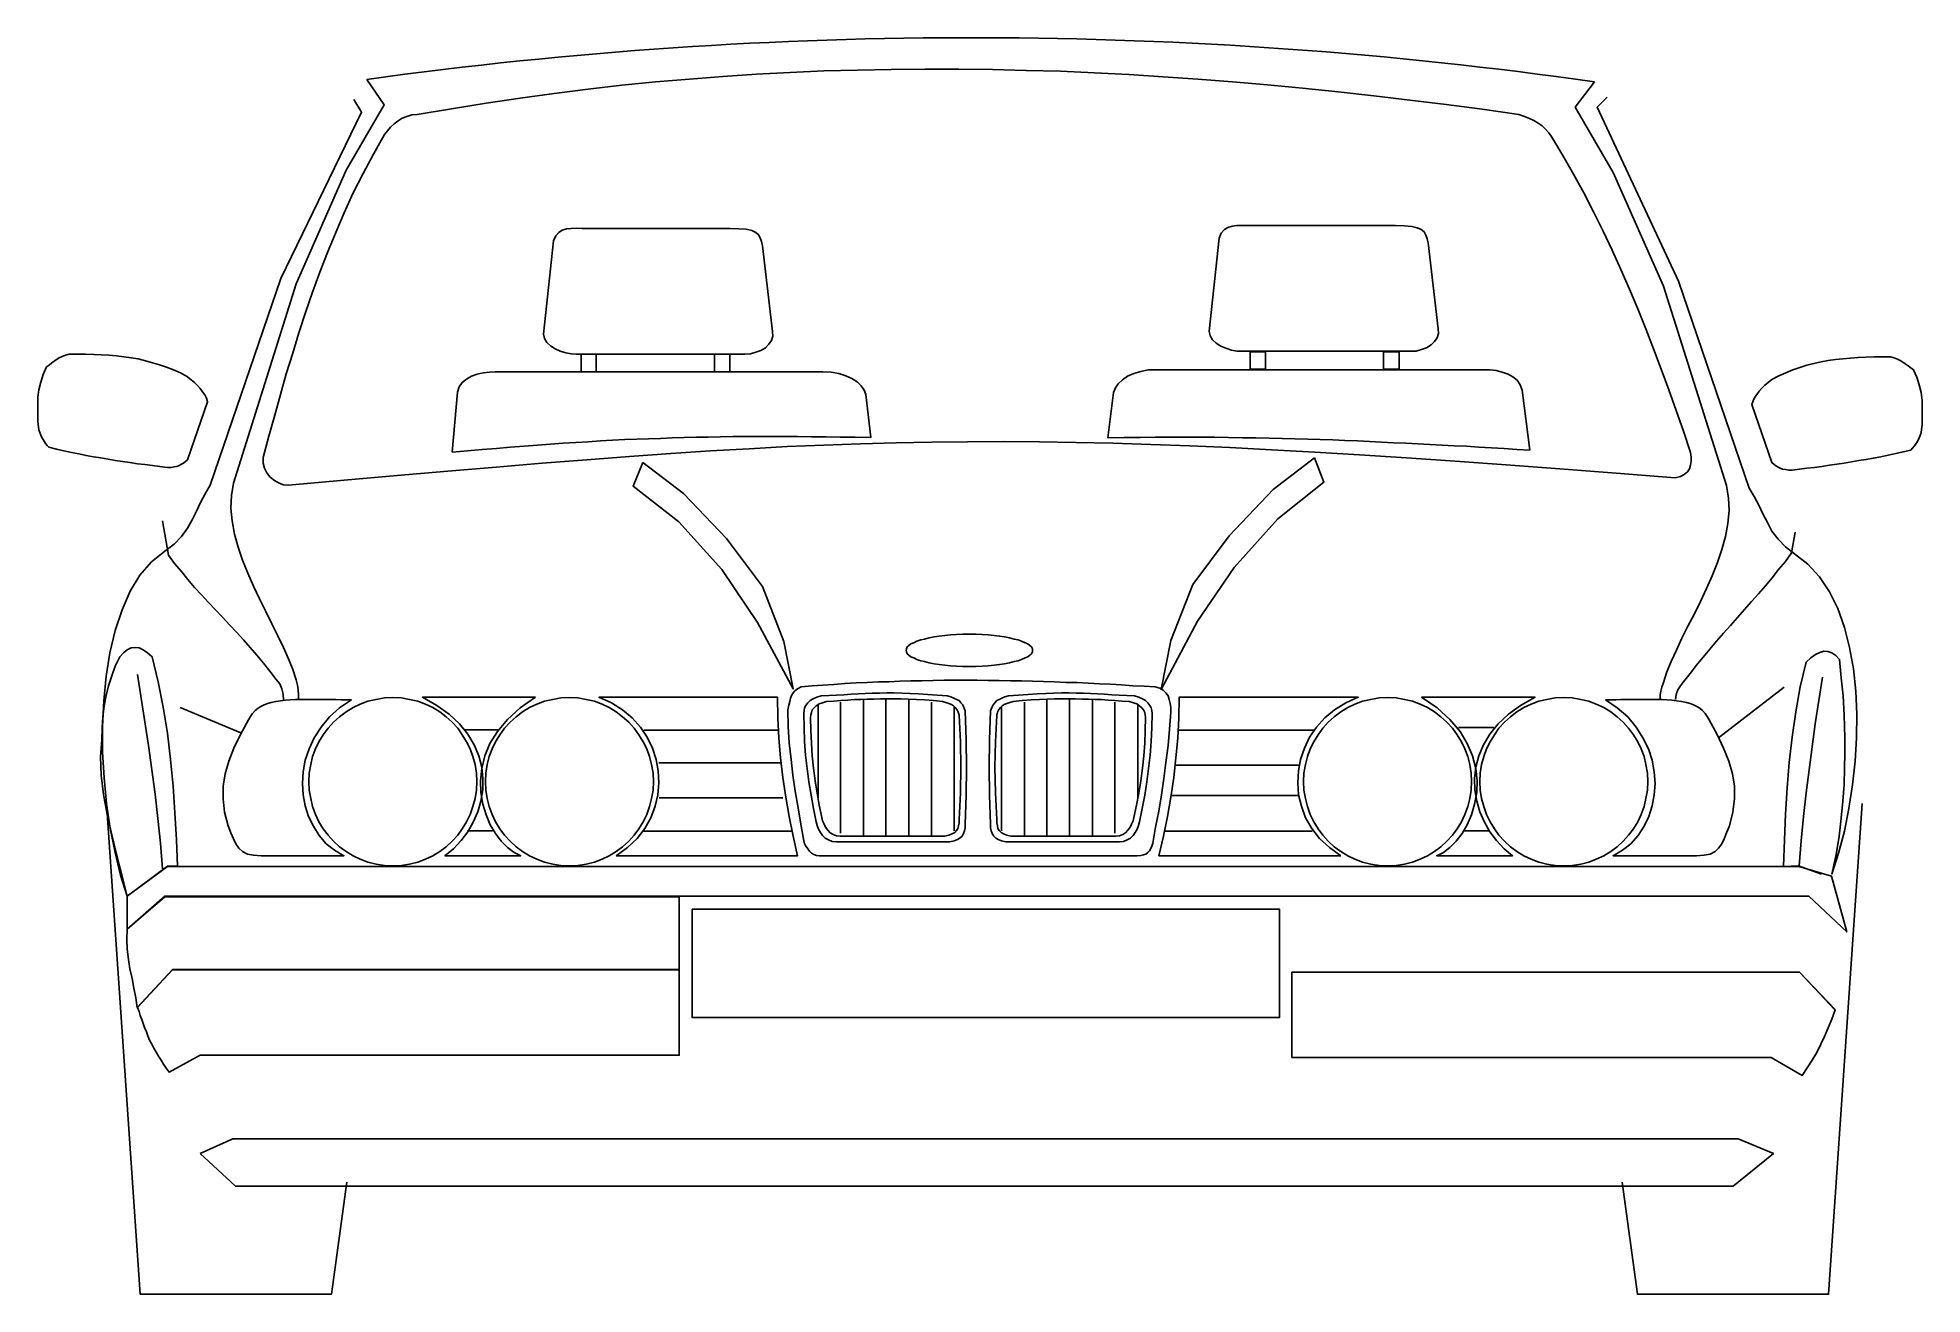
# Model space of a CAD drawing. Extents: x 330.45 to 332.58, y 134.19 to 135.61.
import ezdxf

# ---------------------------------------------------------------- set-up
doc = ezdxf.new("R2010")
doc.units = 0
doc.layers.get('0').update_dxf_attribs({"linetype": 'CONTINUOUS'})

msp = doc.modelspace()

# ---------------------------------------------------------------- linework, layer by layer
at = {"linetype": 'CONTINUOUS'}
for points in [[(330.7477, 134.8612), (330.7477, 134.867), (330.7473, 134.8725), (330.7466, 134.878), (330.7449, 134.8839), (330.7411, 134.8956), (330.7363, 134.9076), (330.7308, 134.9203), (330.7243, 134.9337), (330.7174, 134.9471), (330.7106, 134.9612), (330.7037, 134.9753), (330.6968, 134.9897), (330.6903, 135.0042), (330.6844, 135.0189), (330.6796, 135.0337), (330.6755, 135.0485), (330.6728, 135.0633), (330.6714, 135.0777), (330.6721, 135.0918), (330.6741, 135.1059), (330.7449, 135.331), (330.8016, 135.4591), (330.8442, 135.533), (330.8246, 135.5615)], [(330.7078, 135.1347), (330.7078, 135.1285), (330.7092, 135.1227), (330.7119, 135.1176), (330.7157, 135.1127), (330.7205, 135.109), (330.7257, 135.1059), (330.7308, 135.1042), (330.7363, 135.1035), (330.7992, 135.1093), (330.859, 135.1145), (330.9161, 135.1196), (330.9707, 135.1241), (331.0229, 135.1285), (331.0731, 135.1323), (331.1212, 135.1361), (331.1679, 135.1392), (331.2129, 135.1423), (331.2566, 135.1447), (331.2992, 135.1471), (331.3408, 135.1488), (331.382, 135.1502), (331.4226, 135.1516), (331.4628, 135.1523), (331.503, 135.1526), (331.5432, 135.1529), (331.5841, 135.1526), (331.6253, 135.1519), (331.6672, 135.1509), (331.7098, 135.1495), (331.7538, 135.1481), (331.7992, 135.1461), (331.8463, 135.1437), (331.895, 135.1409), (331.9456, 135.1378), (331.9985, 135.1344), (332.0535, 135.1306), (332.1112, 135.1265), (332.1717, 135.122), (332.2352, 135.1172), (332.3019, 135.1121), (332.3078, 135.1134), (332.3122, 135.1158), (332.3157, 135.1186), (332.3181, 135.122), (332.3194, 135.1261), (332.3201, 135.1306), (332.3198, 135.1354), (332.3191, 135.1406), (332.3112, 135.1646), (332.3029, 135.188), (332.2947, 135.2114), (332.2861, 135.2347), (332.2775, 135.2574), (332.2689, 135.2801), (332.2596, 135.3028), (332.2504, 135.3248), (332.2407, 135.3471), (332.2308, 135.3688), (332.2205, 135.3904), (332.2098, 135.412), (332.1988, 135.4334), (332.1871, 135.4547), (332.1751, 135.4756), (332.1627, 135.4966), (332.1593, 135.5014), (332.1555, 135.5055), (332.1517, 135.5093), (332.1473, 135.5124), (332.1425, 135.5151), (332.1373, 135.5175), (332.1318, 135.5199), (332.1256, 135.522), (332.084, 135.5279), (332.0432, 135.5333), (332.0023, 135.5382), (331.9617, 135.543), (331.9215, 135.5474), (331.8813, 135.5516), (331.8418, 135.5553), (331.8023, 135.5588), (331.7631, 135.5619), (331.7239, 135.5646), (331.6851, 135.567), (331.6463, 135.5691), (331.6078, 135.5708), (331.5693, 135.5718), (331.5312, 135.5729), (331.493, 135.5732), (331.4549, 135.5732), (331.4167, 135.5729), (331.3786, 135.5722), (331.3408, 135.5711), (331.3026, 135.5694), (331.2648, 135.5674), (331.2267, 135.565), (331.1889, 135.5619), (331.1508, 135.5588), (331.1126, 135.555), (331.0745, 135.5505), (331.0363, 135.5457), (330.9978, 135.5406), (330.9594, 135.5347), (330.9205, 135.5285), (330.8817, 135.522), (330.8755, 135.5217), (330.87, 135.5199), (330.8645, 135.5179), (330.86, 135.5148), (330.8556, 135.5114), (330.8514, 135.5076), (330.848, 135.5034), (330.8446, 135.4993), (330.8322, 135.4773), (330.8205, 135.4553), (330.8095, 135.4334), (330.7992, 135.411), (330.7896, 135.3887), (330.7803, 135.3663), (330.7717, 135.344), (330.7635, 135.3213), (330.7556, 135.2986), (330.748, 135.2756), (330.7411, 135.2526), (330.7339, 135.2292), (330.7274, 135.2059), (330.7209, 135.1825), (330.7143, 135.1588), (330.7078, 135.1347)], [(330.5542, 134.6396), (330.5996, 134.6736), (330.6109, 134.6736), (330.6099, 134.7035), (330.6082, 134.7337), (330.6061, 134.764), (330.603, 134.7939), (330.5996, 134.8238), (330.5948, 134.853), (330.5893, 134.8818), (330.5824, 134.91), (330.5772, 134.9145), (330.5724, 134.9179), (330.5676, 134.92), (330.5631, 134.9206), (330.5587, 134.92), (330.5542, 134.9179), (330.5501, 134.9145), (330.546, 134.91), (330.5408, 134.8994), (330.5367, 134.8884), (330.5332, 134.8773), (330.5305, 134.8664), (330.5284, 134.8547), (330.5267, 134.8423), (330.526, 134.8296), (330.5257, 134.8162), (330.524, 134.797), (330.5247, 134.7763), (330.5274, 134.7547), (330.5315, 134.732), (330.5367, 134.709), (330.5425, 134.6856), (330.5487, 134.6623), (330.5542, 134.6396), (330.5466, 134.6636), (330.5405, 134.6891), (330.535, 134.7162), (330.5308, 134.7444), (330.5281, 134.7732), (330.5264, 134.8024), (330.5264, 134.8313), (330.5277, 134.8602), (330.5305, 134.888), (330.5346, 134.9145), (330.5405, 134.9396), (330.5484, 134.9629), (330.5576, 134.9839), (330.5686, 135.0021), (330.5817, 135.0172), (330.5968, 135.0292), (330.6071, 135.0371), (330.6154, 135.0457), (330.6223, 135.055), (330.6277, 135.0646), (330.6326, 135.0742), (330.637, 135.0842), (330.6422, 135.0938), (330.648, 135.1035), (330.7277, 135.3368), (330.8188, 135.5248), (330.8102, 135.5388)], [(332.2851, 134.8616), (332.2851, 134.867), (332.2858, 134.8712), (332.2868, 134.8756), (332.2888, 134.8811), (332.2926, 134.8928), (332.2974, 134.9048), (332.3033, 134.9176), (332.3095, 134.931), (332.3163, 134.9444), (332.3236, 134.9584), (332.3304, 134.9725), (332.3373, 134.987), (332.3438, 135.0014), (332.3497, 135.0162), (332.3545, 135.031), (332.3586, 135.0457), (332.3614, 135.0605), (332.3627, 135.0749), (332.362, 135.089), (332.36, 135.1031), (332.2888, 135.3282), (332.2318, 135.4564), (332.1892, 135.5302), (332.2108, 135.5588)], [(332.4672, 134.6647), (332.4411, 134.6739), (332.4242, 134.6733), (332.4253, 134.7032), (332.4266, 134.7323), (332.4284, 134.7619), (332.4308, 134.7908), (332.4339, 134.8193), (332.438, 134.8478), (332.4431, 134.876), (332.45, 134.9038), (332.4552, 134.9086), (332.4603, 134.9124), (332.4651, 134.9148), (332.4699, 134.9162), (332.4744, 134.9158), (332.4789, 134.9145), (332.4833, 134.9114), (332.4875, 134.9069), (332.4895, 134.8863), (332.4916, 134.866), (332.4926, 134.844), (332.4933, 134.8186), (332.4933, 134.8014), (332.493, 134.7839), (332.4926, 134.7657), (332.4913, 134.7471), (332.4895, 134.7279), (332.4871, 134.7076), (332.4837, 134.6867), (332.4789, 134.6647), (332.4864, 134.6884), (332.493, 134.7131), (332.4981, 134.7389), (332.5022, 134.7653), (332.5053, 134.7921), (332.5067, 134.8186), (332.5071, 134.8451), (332.506, 134.8712), (332.5033, 134.8963), (332.4988, 134.9203), (332.493, 134.943), (332.4854, 134.9643), (332.4761, 134.9832), (332.4648, 135), (332.4517, 135.0145), (332.4366, 135.0261), (332.4263, 135.034), (332.4181, 135.0426), (332.4112, 135.0519), (332.406, 135.0615), (332.4009, 135.0712), (332.3964, 135.0811), (332.3912, 135.0907), (332.3854, 135.1004), (332.3057, 135.3337), (332.2139, 135.5302), (332.2253, 135.5416)], [(331.0611, 135.2516), (331.0556, 135.2519), (331.0494, 135.2529), (331.0432, 135.255), (331.0374, 135.2574), (331.0322, 135.2608), (331.0281, 135.2646), (331.0253, 135.2691), (331.0243, 135.2742), (331.0356, 135.3794), (331.038, 135.3849), (331.0415, 135.389), (331.0453, 135.3914), (331.0501, 135.3928), (331.0556, 135.3935), (331.0614, 135.3938), (331.0679, 135.3935), (331.0752, 135.3935), (331.2346, 135.3935), (331.2449, 135.3931), (331.2532, 135.3925), (331.2593, 135.3911), (331.2638, 135.389), (331.2669, 135.3863), (331.269, 135.3828), (331.2703, 135.3787), (331.2714, 135.3739), (331.2827, 135.277), (331.2831, 135.2718), (331.2817, 135.267), (331.2786, 135.2626), (331.2748, 135.2588), (331.2696, 135.2557), (331.2641, 135.2536), (331.258, 135.2519), (331.2514, 135.2516), (331.0611, 135.2516)], [(331.8126, 135.2547), (331.8071, 135.255), (331.8009, 135.256), (331.7947, 135.2581), (331.7889, 135.2605), (331.7837, 135.2639), (331.7796, 135.2677), (331.7768, 135.2722), (331.7758, 135.2773), (331.7871, 135.3825), (331.7895, 135.388), (331.793, 135.3921), (331.7968, 135.3945), (331.8016, 135.3959), (331.8071, 135.3966), (331.8129, 135.3969), (331.8194, 135.3966), (331.8267, 135.3966), (331.9861, 135.3966), (331.9964, 135.3962), (332.0047, 135.3956), (332.0108, 135.3942), (332.0153, 135.3921), (332.0184, 135.3894), (332.0205, 135.3859), (332.0219, 135.3818), (332.0229, 135.377), (332.0342, 135.2801), (332.0346, 135.2749), (332.0332, 135.2701), (332.0301, 135.2657), (332.0263, 135.2619), (332.0212, 135.2588), (332.0157, 135.2567), (332.0095, 135.255), (332.0029, 135.2547), (331.8126, 135.2547)], [(330.4659, 135.1464), (330.4745, 135.1444), (330.4827, 135.1423), (330.4913, 135.1406), (330.4996, 135.1389), (330.5078, 135.1371), (330.5161, 135.1358), (330.5243, 135.1344), (330.5326, 135.133), (330.5408, 135.1316), (330.549, 135.1303), (330.5573, 135.1292), (330.5659, 135.1279), (330.5741, 135.1268), (330.5827, 135.1258), (330.591, 135.1248), (330.5996, 135.1237), (330.6037, 135.1237), (330.6071, 135.1244), (330.6102, 135.1248), (330.613, 135.1258), (330.6154, 135.1272), (330.6178, 135.1285), (330.6202, 135.1303), (330.6223, 135.1323), (330.6449, 135.1976), (330.6436, 135.2017), (330.6418, 135.2055), (330.6394, 135.209), (330.6367, 135.2127), (330.6336, 135.2162), (330.6301, 135.2196), (330.6264, 135.2227), (330.6223, 135.2261), (330.6143, 135.2303), (330.6064, 135.2337), (330.5985, 135.2368), (330.5906, 135.2395), (330.5827, 135.2419), (330.5748, 135.244), (330.5666, 135.2461), (330.5587, 135.2474), (330.5504, 135.2485), (330.5422, 135.2495), (330.5336, 135.2502), (330.525, 135.2509), (330.5164, 135.2512), (330.5071, 135.2516), (330.4982, 135.2516), (330.4886, 135.2516), (330.4844, 135.2505), (330.4807, 135.2488), (330.4776, 135.2474), (330.4745, 135.2454), (330.4717, 135.2437), (330.469, 135.2416), (330.4662, 135.2392), (330.4631, 135.2371), (330.4594, 135.2285), (330.4566, 135.22), (330.4545, 135.2114), (330.4535, 135.2028), (330.4532, 135.1938), (330.4532, 135.1849), (330.4535, 135.1756), (330.4545, 135.166), (330.4556, 135.1629), (330.4566, 135.1602), (330.458, 135.1574), (330.4594, 135.155), (330.4607, 135.1526), (330.4621, 135.1505), (330.4638, 135.1485), (330.4659, 135.1464)], [(331.0666, 135.2516), (331.0666, 135.2316), (331.0837, 135.2316), (331.0837, 135.2516), (331.0666, 135.2516)], [(331.2174, 135.2516), (331.2174, 135.2316), (331.2346, 135.2316), (331.2346, 135.2516), (331.2174, 135.2516)], [(331.8394, 135.2543), (331.8394, 135.2344), (331.8219, 135.2344), (331.8219, 135.2543), (331.8394, 135.2543)], [(331.9902, 135.2543), (331.9902, 135.2344), (331.9727, 135.2344), (331.9727, 135.2543), (331.9902, 135.2543)], [(332.5679, 135.1433), (332.5593, 135.1413), (332.551, 135.1392), (332.5425, 135.1375), (332.5342, 135.1358), (332.5256, 135.1341), (332.5174, 135.1327), (332.5091, 135.1313), (332.5009, 135.1299), (332.4926, 135.1285), (332.4844, 135.1272), (332.4761, 135.1261), (332.4675, 135.1248), (332.4593, 135.1237), (332.4507, 135.1227), (332.4424, 135.1217), (332.4339, 135.1206), (332.4297, 135.1206), (332.4263, 135.1213), (332.4232, 135.1217), (332.4205, 135.1227), (332.4181, 135.1241), (332.4156, 135.1254), (332.4132, 135.1272), (332.4112, 135.1292), (332.3885, 135.1945), (332.3899, 135.1987), (332.3916, 135.2024), (332.394, 135.2059), (332.3968, 135.2096), (332.3998, 135.2131), (332.4033, 135.2165), (332.4071, 135.2196), (332.4112, 135.223), (332.4191, 135.2272), (332.427, 135.2306), (332.4349, 135.2337), (332.4428, 135.2365), (332.4507, 135.2389), (332.4586, 135.2409), (332.4668, 135.243), (332.4748, 135.2443), (332.483, 135.2454), (332.4913, 135.2464), (332.4998, 135.2471), (332.5084, 135.2478), (332.517, 135.2481), (332.5263, 135.2485), (332.5352, 135.2485), (332.5449, 135.2485), (332.549, 135.2474), (332.5528, 135.2457), (332.5559, 135.2443), (332.5589, 135.2423), (332.5617, 135.2406), (332.5648, 135.2385), (332.5679, 135.2361), (332.571, 135.234), (332.5747, 135.2255), (332.5775, 135.2169), (332.5796, 135.2083), (332.5806, 135.1997), (332.5809, 135.1907), (332.5809, 135.1818), (332.5806, 135.1725), (332.5796, 135.1629), (332.5785, 135.1598), (332.5775, 135.1571), (332.5761, 135.1543), (332.5747, 135.1519), (332.5734, 135.1495), (332.5717, 135.1475), (332.5699, 135.1454), (332.5679, 135.1433)], [(330.9212, 135.1409), (330.927, 135.2086), (330.9291, 135.2145), (330.9325, 135.2196), (330.9374, 135.2234), (330.9429, 135.2265), (330.9494, 135.2289), (330.9563, 135.2306), (330.9631, 135.2313), (330.9697, 135.2316), (331.3398, 135.2316), (331.349, 135.2313), (331.3576, 135.2296), (331.3655, 135.2272), (331.3724, 135.2241), (331.3782, 135.2203), (331.383, 135.2158), (331.3861, 135.211), (331.3882, 135.2059), (331.3937, 135.1574), (331.3762, 135.1578), (331.3593, 135.1578), (331.3432, 135.1581), (331.327, 135.1581), (331.3112, 135.1584), (331.2961, 135.1584), (331.2813, 135.1584), (331.2666, 135.1584), (331.2521, 135.1584), (331.238, 135.1584), (331.2239, 135.1581), (331.2102, 135.1578), (331.1968, 135.1578), (331.1831, 135.1574), (331.1697, 135.1571), (331.1563, 135.1564), (331.1429, 135.156), (331.1295, 135.1554), (331.116, 135.155), (331.1023, 135.1543), (331.0886, 135.1536), (331.0748, 135.1526), (331.0607, 135.1519), (331.0466, 135.1509), (331.0322, 135.1499), (331.0174, 135.1488), (331.0023, 135.1478), (330.9868, 135.1464), (330.971, 135.145), (330.9549, 135.144), (330.9384, 135.1423), (330.9212, 135.1409)], [(332.138, 135.1433), (332.1291, 135.211), (332.127, 135.2169), (332.1236, 135.222), (332.1188, 135.2258), (332.1133, 135.2289), (332.1067, 135.2313), (332.0999, 135.233), (332.093, 135.2337), (332.0865, 135.234), (331.7164, 135.234), (331.7071, 135.2337), (331.6985, 135.232), (331.6906, 135.2296), (331.6837, 135.2265), (331.6779, 135.2227), (331.6731, 135.2182), (331.67, 135.2134), (331.6679, 135.2083), (331.6614, 135.1571), (331.6799, 135.1574), (331.6978, 135.1574), (331.7153, 135.1578), (331.7325, 135.1578), (331.7493, 135.1578), (331.7658, 135.1578), (331.782, 135.1578), (331.7978, 135.1574), (331.8133, 135.1571), (331.8284, 135.1571), (331.8435, 135.1567), (331.8583, 135.1564), (331.8727, 135.156), (331.8871, 135.1557), (331.9012, 135.155), (331.9153, 135.1547), (331.9291, 135.154), (331.9432, 135.1536), (331.9569, 135.1529), (331.9703, 135.1523), (331.984, 135.1516), (331.9978, 135.1509), (332.0112, 135.1502), (332.0249, 135.1495), (332.0387, 135.1488), (332.0524, 135.1481), (332.0665, 135.1475), (332.0803, 135.1464), (332.0947, 135.1457), (332.1088, 135.145), (332.1232, 135.144), (332.138, 135.1433)], [(331.8947, 135.1344), (331.848, 135.0987), (331.7985, 135.0464), (331.7573, 134.9914), (331.7325, 134.9282), (331.7215, 134.8732), (331.7627, 134.9502), (331.804, 135.0107), (331.8535, 135.0657), (331.9054, 135.1069), (331.8947, 135.1344)], [(331.1363, 135.1292), (331.1824, 135.0942), (331.2308, 135.0433), (331.2714, 134.9894), (331.2954, 134.9272), (331.3061, 134.8736), (331.2659, 134.9488), (331.2257, 135.0083), (331.1769, 135.0622), (331.1253, 135.1024), (331.1363, 135.1292)], [(330.7308, 134.8612), (330.7305, 134.8677), (330.7288, 134.8739), (330.7264, 134.8794), (330.7226, 134.8842), (330.7154, 134.8938), (330.7082, 134.9028), (330.7006, 134.9117), (330.693, 134.9206), (330.6855, 134.9292), (330.6776, 134.9378), (330.6697, 134.9461), (330.6618, 134.9547), (330.6539, 134.9629), (330.646, 134.9712), (330.638, 134.9798), (330.6301, 134.9883), (330.6226, 134.9973), (330.6154, 135.0062), (330.6078, 135.0152), (330.6009, 135.0248), (330.5941, 135.0633)], [(332.3023, 134.8616), (332.3029, 134.8674), (332.305, 134.8725), (332.3078, 134.877), (332.3115, 134.8815), (332.3187, 134.8911), (332.326, 134.9004), (332.3335, 134.9097), (332.3411, 134.9186), (332.3486, 134.9275), (332.3565, 134.9365), (332.3644, 134.9454), (332.3724, 134.9543), (332.3803, 134.9633), (332.3882, 134.9722), (332.3961, 134.9811), (332.404, 134.9901), (332.4115, 134.999), (332.4187, 135.0083), (332.4263, 135.0176), (332.4332, 135.0272), (332.4373, 135.0505)], [(331.505, 134.9354), (331.5122, 134.9354), (331.5195, 134.9351), (331.5263, 134.9347), (331.5329, 134.9341), (331.5391, 134.9334), (331.5449, 134.9323), (331.5504, 134.9313), (331.5555, 134.9299), (331.56, 134.9289), (331.5641, 134.9275), (331.5679, 134.9258), (331.571, 134.9244), (331.5734, 134.9227), (331.5751, 134.921), (331.5762, 134.9189), (331.5765, 134.9172), (331.5762, 134.9155), (331.5751, 134.9134), (331.5734, 134.9117), (331.571, 134.91), (331.5679, 134.9086), (331.5641, 134.9069), (331.56, 134.9055), (331.5555, 134.9045), (331.5504, 134.9031), (331.5449, 134.9021), (331.5391, 134.9011), (331.5329, 134.9004), (331.5263, 134.8997), (331.5195, 134.8994), (331.5122, 134.899), (331.505, 134.899), (331.4978, 134.899), (331.4906, 134.8994), (331.4837, 134.8997), (331.4772, 134.9004), (331.471, 134.9011), (331.4652, 134.9021), (331.4597, 134.9031), (331.4545, 134.9045), (331.4501, 134.9055), (331.4459, 134.9069), (331.4422, 134.9086), (331.4391, 134.91), (331.4367, 134.9117), (331.4349, 134.9134), (331.4339, 134.9155), (331.4336, 134.9172), (331.4339, 134.9189), (331.4349, 134.921), (331.4367, 134.9227), (331.4391, 134.9244), (331.4422, 134.9258), (331.4459, 134.9275), (331.4501, 134.9289), (331.4545, 134.9299), (331.4597, 134.9313), (331.4652, 134.9323), (331.471, 134.9334), (331.4772, 134.9341), (331.4837, 134.9347), (331.4906, 134.9351), (331.4978, 134.9354), (331.505, 134.9354)], [(330.5941, 134.6708), (330.5917, 134.6994), (330.5889, 134.7275), (330.5858, 134.755), (330.582, 134.7825), (330.5783, 134.8097), (330.5741, 134.8365), (330.57, 134.8633), (330.5659, 134.8901)], [(331.3002, 134.8502), (331.3013, 134.8554), (331.3023, 134.8595), (331.3033, 134.8633), (331.3044, 134.8664), (331.3061, 134.8691), (331.3081, 134.8715), (331.3112, 134.8739), (331.315, 134.876), (331.3274, 134.877), (331.3398, 134.878), (331.3521, 134.8787), (331.3645, 134.8798), (331.3772, 134.8804), (331.3896, 134.8808), (331.402, 134.8815), (331.4143, 134.8818), (331.4267, 134.8825), (331.4391, 134.8829), (331.4514, 134.8829), (331.4641, 134.8832), (331.4765, 134.8835), (331.4889, 134.8835), (331.5013, 134.8835), (331.514, 134.8835), (331.5263, 134.8832), (331.5387, 134.8832), (331.5514, 134.8829), (331.5638, 134.8829), (331.5765, 134.8825), (331.5889, 134.8822), (331.6012, 134.8818), (331.614, 134.8811), (331.6267, 134.8808), (331.639, 134.8801), (331.6518, 134.8794), (331.6645, 134.8791), (331.6768, 134.8784), (331.6896, 134.8773), (331.7023, 134.8767), (331.715, 134.876), (331.7201, 134.8746), (331.7239, 134.8722), (331.727, 134.8694), (331.7294, 134.866), (331.7308, 134.8619), (331.7318, 134.8574), (331.7325, 134.8526), (331.7325, 134.8475), (331.7311, 134.8282), (331.7294, 134.8097), (331.727, 134.7908), (331.7246, 134.7725), (331.7219, 134.754), (331.7188, 134.7358), (331.7153, 134.7176), (331.7122, 134.6994), (331.7112, 134.6963), (331.7098, 134.6935), (331.7085, 134.6911), (331.7064, 134.6891), (331.7043, 134.6873), (331.7016, 134.6863), (331.6985, 134.6856), (331.6944, 134.6853), (331.3356, 134.6853), (331.3325, 134.6856), (331.3294, 134.6867), (331.327, 134.6884), (331.3246, 134.6904), (331.3226, 134.6932), (331.3208, 134.6959), (331.3191, 134.699), (331.3181, 134.7021), (331.3147, 134.721), (331.3116, 134.7396), (331.3085, 134.7581), (331.3057, 134.7763), (331.3037, 134.7942), (331.3016, 134.8127), (331.3006, 134.8313), (331.3002, 134.8502)], [(332.4418, 134.6739), (332.4442, 134.7021), (332.4469, 134.7296), (332.4497, 134.7564), (332.4531, 134.7825), (332.4565, 134.8083), (332.46, 134.8344), (332.4641, 134.8605), (332.4682, 134.887)], [(330.8075, 134.8612), (330.8016, 134.8612), (330.7958, 134.8612), (330.7899, 134.8616), (330.7841, 134.8616), (330.7783, 134.8619), (330.7724, 134.8619), (330.7669, 134.8619), (330.7611, 134.8619), (330.7552, 134.8619), (330.7497, 134.8619), (330.7442, 134.8616), (330.7384, 134.8612), (330.7329, 134.8609), (330.7274, 134.8602), (330.7222, 134.8595), (330.7167, 134.8585), (330.7126, 134.8574), (330.7088, 134.8557), (330.7051, 134.854), (330.702, 134.8519), (330.6989, 134.8492), (330.6958, 134.8461), (330.6934, 134.8426), (330.691, 134.8389), (330.682, 134.8224), (330.6748, 134.8069), (330.669, 134.7921), (330.6649, 134.778), (330.6625, 134.764), (330.6625, 134.7495), (330.6642, 134.7347), (330.6683, 134.7193), (330.6714, 134.7114), (330.6741, 134.7045), (330.6769, 134.6987), (330.6803, 134.6939), (330.6844, 134.6901), (330.6899, 134.6873), (330.6968, 134.686), (330.7054, 134.6853), (330.7989, 134.6853), (330.7882, 134.6915), (330.7789, 134.699), (330.771, 134.7083), (330.7645, 134.7186), (330.759, 134.7296), (330.7552, 134.7416), (330.7528, 134.754), (330.7521, 134.767), (330.7528, 134.7801), (330.7552, 134.7932), (330.7597, 134.8062), (330.7655, 134.8186), (330.7731, 134.8306), (330.7827, 134.842), (330.7941, 134.8523), (330.8075, 134.8612)], [(330.8542, 134.8639), (330.8638, 134.8636), (330.8731, 134.8619), (330.8824, 134.8598), (330.891, 134.8564), (330.8992, 134.8526), (330.9071, 134.8478), (330.9143, 134.8423), (330.9212, 134.8361), (330.9274, 134.8292), (330.9325, 134.822), (330.9374, 134.8141), (330.9415, 134.8059), (330.9446, 134.7973), (330.947, 134.7883), (330.9487, 134.7787), (330.949, 134.7691), (330.9487, 134.7595), (330.947, 134.7499), (330.9446, 134.7409), (330.9415, 134.732), (330.9374, 134.7238), (330.9325, 134.7159), (330.9274, 134.7086), (330.9212, 134.7018), (330.9143, 134.6956), (330.9071, 134.6901), (330.8992, 134.6853), (330.891, 134.6815), (330.8824, 134.6781), (330.8731, 134.676), (330.8638, 134.6743), (330.8542, 134.6739), (330.8446, 134.6743), (330.8353, 134.676), (330.826, 134.6781), (330.8174, 134.6815), (330.8092, 134.6853), (330.8013, 134.6901), (330.7941, 134.6956), (330.7872, 134.7018), (330.781, 134.7086), (330.7755, 134.7159), (330.7707, 134.7238), (330.7669, 134.732), (330.7635, 134.7409), (330.7614, 134.7499), (330.7597, 134.7595), (330.7594, 134.7691), (330.7597, 134.7787), (330.7614, 134.7883), (330.7635, 134.7973), (330.7669, 134.8059), (330.7707, 134.8141), (330.7755, 134.822), (330.781, 134.8292), (330.7872, 134.8361), (330.7941, 134.8423), (330.8013, 134.8478), (330.8092, 134.8526), (330.8174, 134.8564), (330.826, 134.8598), (330.8353, 134.8619), (330.8446, 134.8636), (330.8542, 134.8639)], [(331.0154, 134.8643), (330.8875, 134.8643), (330.904, 134.855), (330.9178, 134.8451), (330.9295, 134.8341), (330.9387, 134.8227), (330.946, 134.8104), (330.9511, 134.798), (330.9545, 134.7853), (330.9559, 134.7725), (330.9556, 134.7598), (330.9535, 134.7471), (330.9501, 134.7351), (330.9449, 134.7234), (330.9387, 134.7124), (330.9312, 134.7025), (330.9226, 134.6932), (330.913, 134.6853), (330.9985, 134.6853), (330.991, 134.6891), (330.9837, 134.6946), (330.9765, 134.7018), (330.97, 134.7104), (330.9642, 134.7203), (330.9594, 134.7317), (330.9559, 134.7437), (330.9535, 134.7567), (330.9532, 134.7701), (330.9545, 134.7839), (330.958, 134.798), (330.9638, 134.8121), (330.9724, 134.8258), (330.9837, 134.8392), (330.9978, 134.8523), (331.0154, 134.8643)], [(331.0535, 134.8639), (331.0631, 134.8636), (331.0724, 134.8619), (331.0817, 134.8598), (331.0903, 134.8564), (331.0985, 134.8526), (331.1064, 134.8478), (331.1136, 134.8423), (331.1205, 134.8361), (331.1267, 134.8292), (331.1319, 134.822), (331.1367, 134.8141), (331.1408, 134.8059), (331.1439, 134.7973), (331.1463, 134.7883), (331.148, 134.7787), (331.1483, 134.7691), (331.148, 134.7595), (331.1463, 134.7499), (331.1439, 134.7409), (331.1408, 134.732), (331.1367, 134.7238), (331.1319, 134.7159), (331.1267, 134.7086), (331.1205, 134.7018), (331.1136, 134.6956), (331.1064, 134.6901), (331.0985, 134.6853), (331.0903, 134.6815), (331.0817, 134.6781), (331.0724, 134.676), (331.0631, 134.6743), (331.0535, 134.6739), (331.0439, 134.6743), (331.0346, 134.676), (331.0253, 134.6781), (331.0167, 134.6815), (331.0085, 134.6853), (331.0006, 134.6901), (330.9934, 134.6956), (330.9865, 134.7018), (330.9803, 134.7086), (330.9748, 134.7159), (330.97, 134.7238), (330.9662, 134.732), (330.9628, 134.7409), (330.9607, 134.7499), (330.959, 134.7595), (330.9587, 134.7691), (330.959, 134.7787), (330.9607, 134.7883), (330.9628, 134.7973), (330.9662, 134.8059), (330.97, 134.8141), (330.9748, 134.822), (330.9803, 134.8292), (330.9865, 134.8361), (330.9934, 134.8423), (331.0006, 134.8478), (331.0085, 134.8526), (331.0167, 134.8564), (331.0253, 134.8598), (331.0346, 134.8619), (331.0439, 134.8636), (331.0535, 134.8639)], [(331.1064, 134.6853), (331.3112, 134.6853), (331.3061, 134.7076), (331.3016, 134.7296), (331.2978, 134.7516), (331.2944, 134.7736), (331.292, 134.7959), (331.2899, 134.8182), (331.2889, 134.8409), (331.2886, 134.8643), (331.0868, 134.8643), (331.1009, 134.8581), (331.1133, 134.8502), (331.1243, 134.8409), (331.1336, 134.8306), (331.1411, 134.8193), (331.1473, 134.8069), (331.1514, 134.7942), (331.1538, 134.7811), (331.1545, 134.7677), (331.1535, 134.7543), (331.1504, 134.7413), (331.1456, 134.7282), (331.1387, 134.7162), (331.1301, 134.7049), (331.1191, 134.6946), (331.1064, 134.6853)], [(331.3181, 134.8461), (331.3184, 134.8492), (331.3191, 134.8523), (331.3205, 134.855), (331.3226, 134.8581), (331.3253, 134.8605), (331.3288, 134.8626), (331.3329, 134.8643), (331.3377, 134.8657), (331.3466, 134.8664), (331.3552, 134.8667), (331.3635, 134.867), (331.3717, 134.8677), (331.3796, 134.8681), (331.3875, 134.8684), (331.3954, 134.8688), (331.4037, 134.8688), (331.4119, 134.8691), (331.4202, 134.8691), (331.4291, 134.8688), (331.438, 134.8684), (331.4476, 134.8681), (331.458, 134.8674), (331.4686, 134.8667), (331.48, 134.8657), (331.4841, 134.8646), (331.4875, 134.8633), (331.4906, 134.8619), (331.4934, 134.8605), (331.4954, 134.8581), (331.4975, 134.8557), (331.4988, 134.8526), (331.5002, 134.8488), (331.5016, 134.8162), (331.5019, 134.7849), (331.5016, 134.7536), (331.5002, 134.721), (331.5002, 134.7169), (331.4995, 134.7135), (331.4985, 134.7104), (331.4968, 134.7076), (331.4947, 134.7055), (331.4916, 134.7038), (331.4879, 134.7021), (331.4831, 134.7011), (331.3549, 134.7011), (331.3501, 134.7014), (331.3459, 134.7032), (331.3422, 134.7052), (331.3394, 134.7083), (331.337, 134.7117), (331.3349, 134.7155), (331.3332, 134.7196), (331.3322, 134.7238), (331.3291, 134.7389), (331.3264, 134.7536), (331.3239, 134.7688), (331.3219, 134.7839), (331.3202, 134.799), (331.3191, 134.8145), (331.3184, 134.8303), (331.3181, 134.8461)], [(331.3257, 134.8416), (331.326, 134.8444), (331.3267, 134.8471), (331.3277, 134.8499), (331.3298, 134.8523), (331.3322, 134.8547), (331.3353, 134.8567), (331.3394, 134.8581), (331.3439, 134.8595), (331.3521, 134.8598), (331.36, 134.8605), (331.3676, 134.8609), (331.3751, 134.8616), (331.3824, 134.8619), (331.3899, 134.8622), (331.3971, 134.8622), (331.4047, 134.8626), (331.4123, 134.8626), (331.4198, 134.8626), (331.4281, 134.8626), (331.4363, 134.8622), (331.4453, 134.8619), (331.4545, 134.8612), (331.4645, 134.8605), (331.4748, 134.8595), (331.4786, 134.8585), (331.482, 134.8574), (331.4848, 134.856), (331.4872, 134.8547), (331.4892, 134.8526), (331.4909, 134.8505), (331.4923, 134.8475), (331.4934, 134.844), (331.4951, 134.8138), (331.4954, 134.7853), (331.4951, 134.7564), (331.4934, 134.7262), (331.4934, 134.7224), (331.4927, 134.7193), (331.492, 134.7162), (331.4906, 134.7138), (331.4885, 134.7117), (331.4858, 134.71), (331.482, 134.7086), (331.4775, 134.7076), (331.3593, 134.7076), (331.3549, 134.708), (331.3511, 134.7093), (331.348, 134.7114), (331.3452, 134.7141), (331.3428, 134.7176), (331.3411, 134.721), (331.3394, 134.7248), (331.3384, 134.7286), (331.3356, 134.7423), (331.3332, 134.7561), (331.3308, 134.7701), (331.3291, 134.7842), (331.3277, 134.7983), (331.3267, 134.8124), (331.326, 134.8268), (331.3257, 134.8416)], [(331.3597, 134.8588), (331.3597, 134.711)], [(331.3855, 134.8616), (331.3855, 134.708)], [(331.4109, 134.8616), (331.4109, 134.708)], [(331.4367, 134.8616), (331.4367, 134.708)], [(331.4624, 134.8588), (331.4624, 134.708)], [(331.7115, 134.8461), (331.7112, 134.8492), (331.7105, 134.8523), (331.7088, 134.855), (331.7067, 134.8581), (331.704, 134.8605), (331.7005, 134.8626), (331.6964, 134.8643), (331.6916, 134.8657), (331.6827, 134.8664), (331.6741, 134.8667), (331.6658, 134.867), (331.6576, 134.8677), (331.6497, 134.8681), (331.6418, 134.8684), (331.6339, 134.8688), (331.6256, 134.8688), (331.6174, 134.8691), (331.6091, 134.8691), (331.6002, 134.8688), (331.5913, 134.8684), (331.5817, 134.8681), (331.5713, 134.8674), (331.5607, 134.8667), (331.5494, 134.8657), (331.5452, 134.8646), (331.5418, 134.8633), (331.5387, 134.8619), (331.536, 134.8605), (331.5339, 134.8581), (331.5318, 134.8557), (331.5305, 134.8526), (331.5291, 134.8488), (331.5277, 134.8162), (331.5274, 134.7849), (331.5277, 134.7536), (331.5291, 134.721), (331.5291, 134.7169), (331.5298, 134.7135), (331.5308, 134.7104), (331.5325, 134.7076), (331.5346, 134.7055), (331.5377, 134.7038), (331.5414, 134.7021), (331.5463, 134.7011), (331.6744, 134.7011), (331.6792, 134.7014), (331.6834, 134.7032), (331.6871, 134.7052), (331.6899, 134.7083), (331.6923, 134.7117), (331.6944, 134.7155), (331.6961, 134.7196), (331.6971, 134.7238), (331.7002, 134.7389), (331.703, 134.7536), (331.7054, 134.7688), (331.7074, 134.7839), (331.7091, 134.799), (331.7105, 134.8145), (331.7112, 134.8303), (331.7115, 134.8461)], [(331.704, 134.8416), (331.7036, 134.8444), (331.703, 134.8471), (331.7016, 134.8499), (331.6999, 134.8523), (331.6971, 134.8547), (331.694, 134.8567), (331.6902, 134.8581), (331.6854, 134.8595), (331.6772, 134.8598), (331.6693, 134.8605), (331.6617, 134.8609), (331.6542, 134.8616), (331.6469, 134.8619), (331.6394, 134.8622), (331.6322, 134.8622), (331.6246, 134.8626), (331.6171, 134.8626), (331.6095, 134.8626), (331.6012, 134.8626), (331.593, 134.8622), (331.5841, 134.8619), (331.5748, 134.8612), (331.5648, 134.8605), (331.5545, 134.8595), (331.5507, 134.8585), (331.5473, 134.8574), (331.5445, 134.856), (331.5421, 134.8547), (331.5401, 134.8526), (331.5384, 134.8505), (331.537, 134.8475), (331.536, 134.844), (331.5346, 134.8138), (331.5339, 134.7853), (331.5346, 134.7564), (331.536, 134.7262), (331.536, 134.7224), (331.5367, 134.7193), (331.5373, 134.7162), (331.5387, 134.7138), (331.5408, 134.7117), (331.5435, 134.71), (331.5473, 134.7086), (331.5518, 134.7076), (331.67, 134.7076), (331.6744, 134.708), (331.6782, 134.7093), (331.6813, 134.7114), (331.6841, 134.7141), (331.6865, 134.7176), (331.6882, 134.721), (331.6899, 134.7248), (331.6909, 134.7286), (331.6937, 134.7423), (331.6964, 134.7561), (331.6985, 134.7701), (331.7005, 134.7842), (331.7019, 134.7983), (331.703, 134.8124), (331.7036, 134.8268), (331.704, 134.8416)], [(331.5672, 134.8588), (331.5672, 134.708)], [(331.5926, 134.8616), (331.5926, 134.708)], [(331.6181, 134.8616), (331.6181, 134.708)], [(331.6439, 134.8616), (331.6439, 134.708)], [(331.6693, 134.8588), (331.6693, 134.711)], [(331.9243, 134.6853), (331.7191, 134.6853), (331.7243, 134.7076), (331.7287, 134.7296), (331.7325, 134.7516), (331.7359, 134.7736), (331.7383, 134.7959), (331.7404, 134.8182), (331.7414, 134.8409), (331.7418, 134.8643), (331.9442, 134.8643), (331.9301, 134.8581), (331.9174, 134.8502), (331.9064, 134.8409), (331.8971, 134.8306), (331.8892, 134.8193), (331.8834, 134.8069), (331.8789, 134.7942), (331.8765, 134.7811), (331.8758, 134.7677), (331.8768, 134.7543), (331.8799, 134.7413), (331.8847, 134.7282), (331.8916, 134.7162), (331.9005, 134.7049), (331.9115, 134.6946), (331.9243, 134.6853)], [(331.9772, 134.8639), (331.9676, 134.8636), (331.9583, 134.8619), (331.949, 134.8598), (331.9404, 134.8564), (331.9322, 134.8526), (331.9243, 134.8478), (331.917, 134.8423), (331.9102, 134.8361), (331.904, 134.8292), (331.8988, 134.822), (331.894, 134.8141), (331.8899, 134.8059), (331.8868, 134.7973), (331.8844, 134.7883), (331.8827, 134.7787), (331.8823, 134.7691), (331.8827, 134.7595), (331.8844, 134.7499), (331.8868, 134.7409), (331.8899, 134.732), (331.894, 134.7238), (331.8988, 134.7159), (331.904, 134.7086), (331.9102, 134.7018), (331.917, 134.6956), (331.9243, 134.6901), (331.9322, 134.6853), (331.9404, 134.6815), (331.949, 134.6781), (331.9583, 134.676), (331.9676, 134.6743), (331.9772, 134.6739), (331.9868, 134.6743), (331.9964, 134.676), (332.0054, 134.6781), (332.0139, 134.6815), (332.0222, 134.6853), (332.0301, 134.6901), (332.0373, 134.6956), (332.0442, 134.7018), (332.0504, 134.7086), (332.0559, 134.7159), (332.0607, 134.7238), (332.0645, 134.732), (332.0679, 134.7409), (332.07, 134.7499), (332.0717, 134.7595), (332.072, 134.7691), (332.0717, 134.7787), (332.07, 134.7883), (332.0679, 134.7973), (332.0645, 134.8059), (332.0607, 134.8141), (332.0559, 134.822), (332.0504, 134.8292), (332.0442, 134.8361), (332.0373, 134.8423), (332.0301, 134.8478), (332.0222, 134.8526), (332.0139, 134.8564), (332.0054, 134.8598), (331.9964, 134.8619), (331.9868, 134.8636), (331.9772, 134.8639)], [(332.0157, 134.8643), (332.1438, 134.8643), (332.1273, 134.855), (332.1136, 134.8451), (332.1019, 134.8341), (332.0926, 134.8227), (332.0854, 134.8104), (332.0803, 134.798), (332.0768, 134.7853), (332.0754, 134.7725), (332.0758, 134.7598), (332.0779, 134.7471), (332.0813, 134.7351), (332.0865, 134.7234), (332.0926, 134.7124), (332.1002, 134.7025), (332.1088, 134.6932), (332.1184, 134.6853), (332.0328, 134.6853), (332.0404, 134.6891), (332.0476, 134.6946), (332.0548, 134.7018), (332.0614, 134.7104), (332.0672, 134.7203), (332.072, 134.7317), (332.0754, 134.7437), (332.0779, 134.7567), (332.0782, 134.7701), (332.0768, 134.7839), (332.0731, 134.798), (332.0672, 134.8121), (332.059, 134.8258), (332.0476, 134.8392), (332.0332, 134.8523), (332.0157, 134.8643)], [(332.1761, 134.8639), (332.1665, 134.8636), (332.1572, 134.8619), (332.148, 134.8598), (332.1394, 134.8564), (332.1311, 134.8526), (332.1232, 134.8478), (332.116, 134.8423), (332.1091, 134.8361), (332.1029, 134.8292), (332.0978, 134.822), (332.093, 134.8141), (332.0888, 134.8059), (332.0858, 134.7973), (332.0834, 134.7883), (332.0816, 134.7787), (332.0813, 134.7691), (332.0816, 134.7595), (332.0834, 134.7499), (332.0858, 134.7409), (332.0888, 134.732), (332.093, 134.7238), (332.0978, 134.7159), (332.1029, 134.7086), (332.1091, 134.7018), (332.116, 134.6956), (332.1232, 134.6901), (332.1311, 134.6853), (332.1394, 134.6815), (332.148, 134.6781), (332.1572, 134.676), (332.1665, 134.6743), (332.1761, 134.6739), (332.1858, 134.6743), (332.1954, 134.676), (332.2043, 134.6781), (332.2129, 134.6815), (332.2212, 134.6853), (332.2291, 134.6901), (332.2363, 134.6956), (332.2432, 134.7018), (332.2493, 134.7086), (332.2548, 134.7159), (332.2596, 134.7238), (332.2634, 134.732), (332.2669, 134.7409), (332.2689, 134.7499), (332.2706, 134.7595), (332.271, 134.7691), (332.2706, 134.7787), (332.2689, 134.7883), (332.2669, 134.7973), (332.2634, 134.8059), (332.2596, 134.8141), (332.2548, 134.822), (332.2493, 134.8292), (332.2432, 134.8361), (332.2363, 134.8423), (332.2291, 134.8478), (332.2212, 134.8526), (332.2129, 134.8564), (332.2043, 134.8598), (332.1954, 134.8619), (332.1858, 134.8636), (332.1761, 134.8639)], [(332.2232, 134.8612), (332.2291, 134.8612), (332.2349, 134.8612), (332.2407, 134.8616), (332.2466, 134.8616), (332.2524, 134.8619), (332.2583, 134.8619), (332.2641, 134.8619), (332.27, 134.8619), (332.2758, 134.8619), (332.2813, 134.8619), (332.2871, 134.8616), (332.2926, 134.8612), (332.2981, 134.8609), (332.3036, 134.8602), (332.3091, 134.8595), (332.3146, 134.8585), (332.3187, 134.8574), (332.3225, 134.8557), (332.3263, 134.854), (332.3297, 134.8519), (332.3328, 134.8492), (332.3356, 134.8461), (332.338, 134.8426), (332.3404, 134.8389), (332.3493, 134.8224), (332.3565, 134.8069), (332.3624, 134.7921), (332.3665, 134.778), (332.3689, 134.764), (332.3689, 134.7495), (332.3672, 134.7347), (332.3631, 134.7193), (332.36, 134.7114), (332.3572, 134.7045), (332.3545, 134.6987), (332.351, 134.6939), (332.3469, 134.6901), (332.3414, 134.6873), (332.3346, 134.686), (332.326, 134.6853), (332.2318, 134.6853), (332.2425, 134.6915), (332.2517, 134.699), (332.26, 134.7083), (332.2669, 134.7186), (332.272, 134.7296), (332.2758, 134.7416), (332.2782, 134.754), (332.2792, 134.767), (332.2782, 134.7801), (332.2758, 134.7932), (332.2717, 134.8062), (332.2655, 134.8186), (332.2579, 134.8306), (332.2483, 134.842), (332.2366, 134.8523), (332.2232, 134.8612)], [(332.3507, 134.8186), (332.4249, 134.8756)], [(330.6824, 134.8241), (330.614, 134.8526)], [(331.3343, 134.8557), (331.3343, 134.7506)], [(331.4879, 134.853), (331.4879, 134.7135)], [(331.5414, 134.853), (331.5414, 134.7135)], [(331.6951, 134.8557), (331.6951, 134.7506)], [(330.9356, 134.8275), (330.9728, 134.8275)], [(331.1377, 134.8272), (331.2889, 134.8272)], [(331.8947, 134.8272), (331.7411, 134.8272)], [(332.0971, 134.8303), (332.0572, 134.8303)], [(331.1545, 134.7904), (331.2913, 134.7904)], [(331.8775, 134.7877), (331.7383, 134.7877)], [(331.8762, 134.7533), (331.7329, 134.7533)], [(331.1549, 134.7506), (331.2944, 134.7506)], [(330.9384, 134.7135), (330.9666, 134.7135)], [(331.1373, 134.7131), (331.3054, 134.7131)], [(331.892, 134.7131), (331.7249, 134.7131)], [(332.0913, 134.7135), (332.0627, 134.7135)], [(330.5542, 134.6396), (330.5542, 134.6025), (330.5968, 134.6396), (332.4528, 134.6396), (332.4957, 134.5994), (332.4785, 134.6623), (332.4414, 134.6733), (330.5999, 134.6733), (330.5542, 134.6396)], [(330.5542, 134.6025), (330.5539, 134.5908), (330.5542, 134.5798), (330.5556, 134.5684), (330.5573, 134.5578), (330.5597, 134.5468), (330.5618, 134.5361), (330.5638, 134.5251), (330.5655, 134.5141), (330.6054, 134.5571), (331.1776, 134.5571), (331.1776, 134.6392), (330.5968, 134.6392), (330.5542, 134.6025)], [(331.192, 134.6251), (331.8552, 134.6251), (331.8552, 134.5028), (331.192, 134.5028), (331.192, 134.6251)], [(330.5659, 134.5141), (330.5676, 134.5097), (330.569, 134.5049), (330.5707, 134.5004), (330.5724, 134.4959), (330.5738, 134.4915), (330.5759, 134.4867), (330.5776, 134.4822), (330.5796, 134.4774), (330.582, 134.4729), (330.5844, 134.4681), (330.5868, 134.4636), (330.5896, 134.4592), (330.5924, 134.4547), (330.5951, 134.4502), (330.5982, 134.4458), (330.6016, 134.4413), (330.6367, 134.4602), (331.1776, 134.4602), (331.1776, 134.5568), (330.6054, 134.5568), (330.5659, 134.5141)], [(332.4827, 134.5114), (332.4789, 134.5011), (332.4748, 134.4911), (332.4706, 134.4815), (332.4665, 134.4726), (332.4617, 134.4633), (332.4565, 134.4547), (332.451, 134.4461), (332.4452, 134.4375), (332.4102, 134.4578), (331.8693, 134.4578), (331.8693, 134.554), (332.4424, 134.554), (332.4827, 134.5114)], [(332.4424, 134.554), (332.482, 134.5114), (332.482, 134.5114), (332.482, 134.5121), (332.4424, 134.554)], [(330.6367, 134.3492), (330.6765, 134.3124), (332.3675, 134.3124), (332.4129, 134.3492), (332.373, 134.366), (330.6735, 134.366), (330.6367, 134.3492)]]:
    msp.add_lwpolyline(points, dxfattribs=at)
for points in [[(330.5308, 134.7444), (330.569, 134.1904), (330.7848, 134.1904), (330.8021, 134.317)], [(332.5132, 134.7444), (332.4751, 134.1904), (332.2593, 134.1904), (332.242, 134.317)]]:
    msp.add_lwpolyline(points)
msp.add_arc((331.508, 130.6326), 4.9761, 81.88, 97.8931)

doc.saveas('drawing.dxf')
